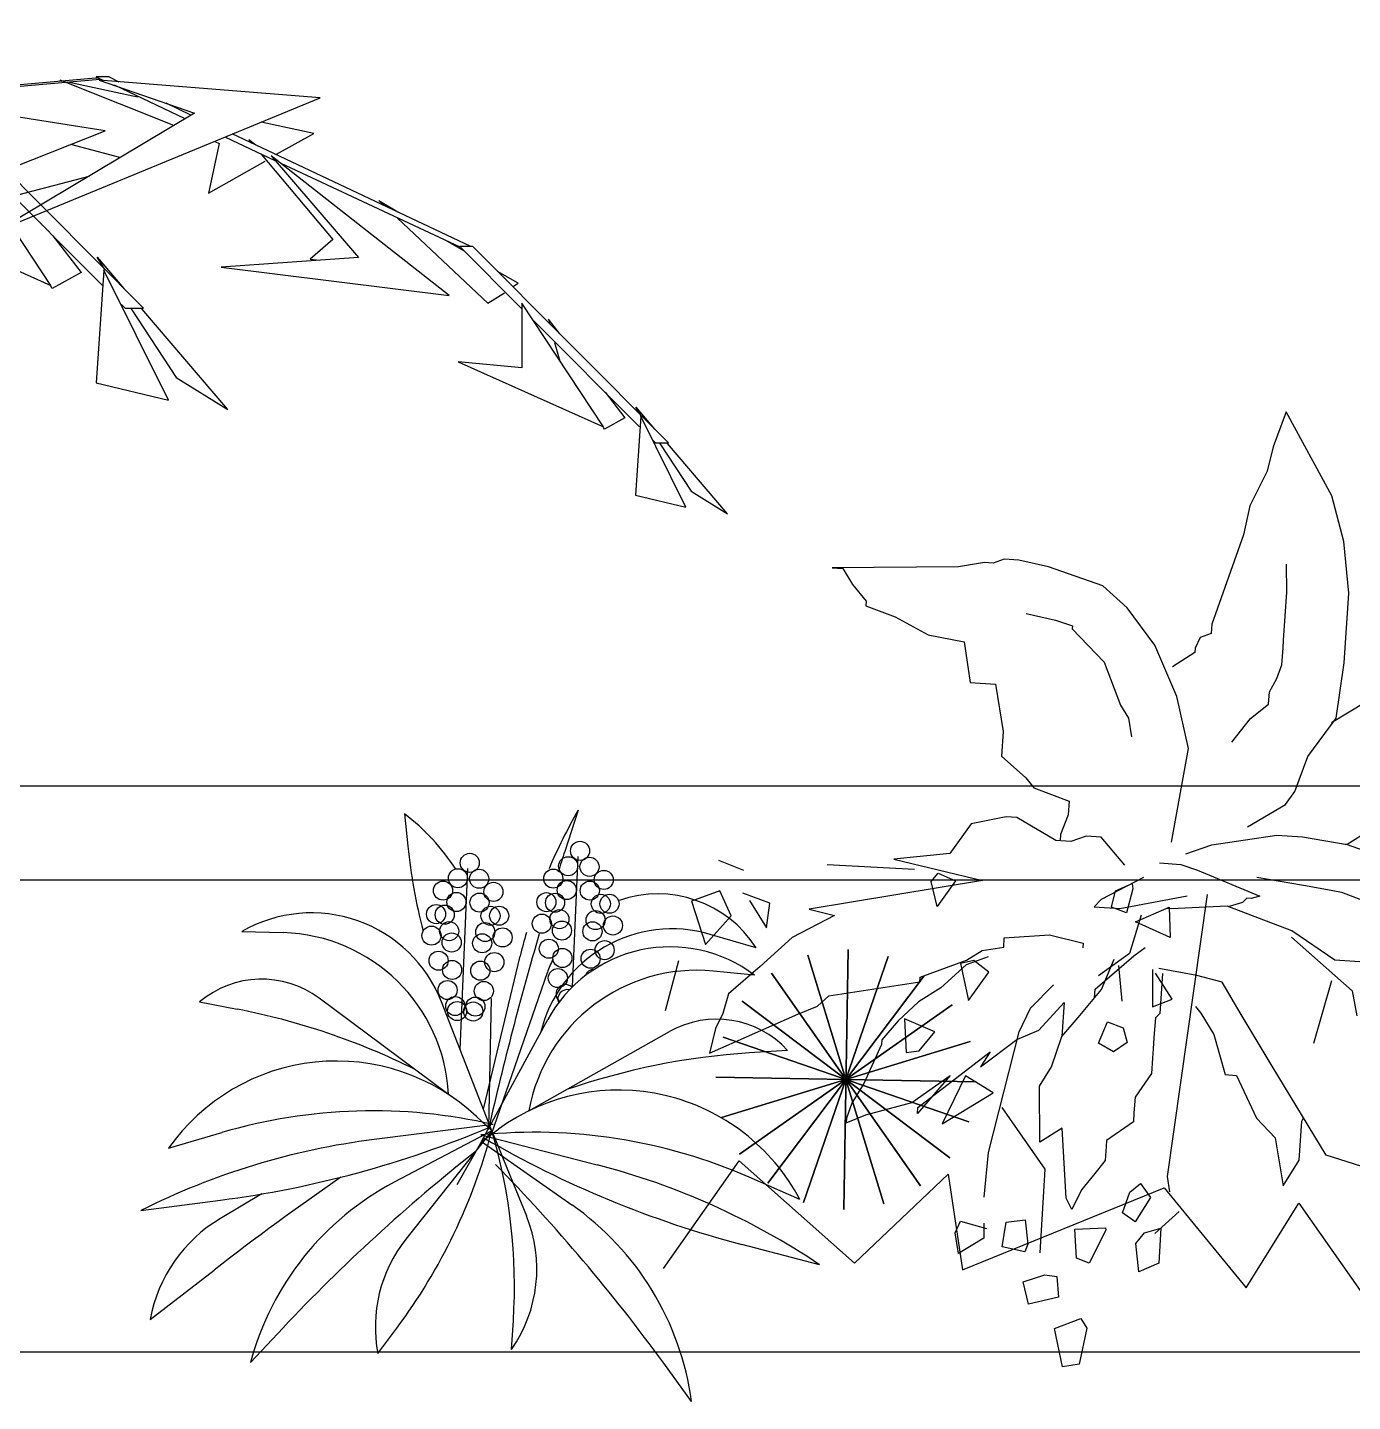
# Model space of a CAD drawing. Header units: millimetres. Extents: x 118878 to 201916, y 10986 to 20993.
# Drawn here: x 196152.6 to 196222.8, y 13810.3 to 13883.2 of the extents above; entities that cross this region are included whole.
import ezdxf

# ---------------------------------------------------------------- set-up
doc = ezdxf.new("R2010")
doc.units = ezdxf.units.MM
doc.header["$LTSCALE"] = 100
for name, color, linetype in [('1', 1, 'Continuous'), ('2', 2, 'Continuous'), ('HA', 1, 'Continuous'), ('TREE', 83, 'Continuous')]:
    doc.layers.add(name, color=color, linetype=linetype)

# ---------------------------------------------------------------- blocks, each defined once
blk = doc.blocks.new('A$C500044CD')
at = {"layer": 'TREE'}
for p, q in [((0.6764, 0.63457), (0.66969, 0.61255)), ((0.70797, 0.58459), (0.6764, 0.63457)), ((0.66969, 0.61255), (0.66699, 0.59722)), ((0.66699, 0.59722), (0.65763, 0.5752)), ((0.71713, 0.55676), (0.70797, 0.58459)), ((0.65763, 0.5752), (0.65492, 0.557)), ((0.65492, 0.557), (0.63881, 0.5005)), ((0.7223, 0.5251), (0.71713, 0.55676)), ((0.68391, 0.52333), (0.68265, 0.54059)), ((0.68379, 0.49361), (0.68391, 0.52333)), ((0.72213, 0.48196), (0.7223, 0.5251)), ((0.63879, 0.49474), (0.63216, 0.49189)), ((0.63881, 0.5005), (0.63879, 0.49474)), ((0.68377, 0.48882), (0.68379, 0.49361)), ((0.62948, 0.48519), (0.62947, 0.48232)), ((0.63216, 0.49189), (0.62948, 0.48519)), ((0.68373, 0.47827), (0.68377, 0.48882)), ((0.62947, 0.48232), (0.6162, 0.47278)), ((0.62947, 0.48232), (0.62947, 0.48232)), ((0.68105, 0.46965), (0.68373, 0.47827)), ((0.71935, 0.44745), (0.72213, 0.48196)), ((0.6162, 0.47278), (0.6162, 0.47278)), ((0.67704, 0.46104), (0.68105, 0.46965)), ((0.71669, 0.44459), (0.75651, 0.47223)), ((0.67701, 0.45337), (0.67704, 0.46104)), ((0.66639, 0.44382), (0.67701, 0.45337)), ((0.65574, 0.42853), (0.66639, 0.44382)), ((0.70337, 0.42259), (0.71935, 0.44745)), ((0.69667, 0.40056), (0.70337, 0.42259)), ((0.69134, 0.39196), (0.69667, 0.40056)), ((0.66877, 0.3767), (0.69134, 0.39196)), ((0.74424, 0.37929), (0.73096, 0.36975)), ((0.64755, 0.36432), (0.68729, 0.3728)), ((0.68729, 0.3728), (0.70318, 0.37273)), ((0.70318, 0.37273), (0.73096, 0.36975)), ((0.73096, 0.36975), (0.72831, 0.36976)), ((0.73096, 0.36975), (0.76534, 0.36003)), ((0.25459, 0.36098), (0.24792, 0.33491)), ((0.63164, 0.35767), (0.64755, 0.36432)), ((0.14742, 0.35188), (0.15073, 0.33189)), ((0.61572, 0.35102), (0.62896, 0.35097)), ((0.62896, 0.35097), (0.63954, 0.34806)), ((0.63954, 0.34806), (0.6792, 0.33448)), ((0.6766, 0.34599), (0.70571, 0.343)), ((0.70571, 0.343), (0.72291, 0.34102)), ((0.72291, 0.34102), (0.72952, 0.34004)), ((0.25802, 0.2516), (0.25643, 0.3323)), ((0.67125, 0.33259), (0.66859, 0.32973)), ((0.6739, 0.33258), (0.67125, 0.33259)), ((0.6792, 0.33448), (0.6739, 0.33258)), ((0.72952, 0.34004), (0.74539, 0.33518)), ((0.65931, 0.32689), (0.62488, 0.32319)), ((0.7003, 0.31426), (0.65931, 0.32689)), ((0.66859, 0.32973), (0.66064, 0.32688)), ((0.19095, 0.20839), (0.18875, 0.32059)), ((0.62488, 0.32319), (0.62224, 0.3232)), ((0.70029, 0.31043), (0.73988, 0.2796)), ((0.72803, 0.29786), (0.7003, 0.31426)), ((0.75583, 0.29775), (0.72803, 0.29786)), ((0.36986, 0.28282), (0.34103, 0.28934)), ((0.40922, 0.1274), (0.45183, 0.28256)), ((0.45183, 0.28256), (0.40922, 0.1274)), ((0.43423, 0.12461), (0.42682, 0.28534)), ((0.42682, 0.28534), (0.43423, 0.12461)), ((0.64326, 0.28285), (0.61944, 0.28582)), ((0.65913, 0.27991), (0.64326, 0.28285)), ((0.7183, 0.24575), (0.72688, 0.28522)), ((0.05158, 0.27282), (0.07705, 0.27368)), ((0.45888, 0.12969), (0.40216, 0.28027)), ((0.40216, 0.28027), (0.45888, 0.12969)), ((0.67229, 0.26068), (0.65913, 0.27991)), ((0.73988, 0.2796), (0.74379, 0.26424)), ((0.20772, 0.17247), (0.22446, 0.2685)), ((0.3699, 0.26589), (0.34443, 0.26675)), ((0.38029, 0.26782), (0.48076, 0.14214)), ((0.48076, 0.14214), (0.38029, 0.26782)), ((0.38628, 0.13778), (0.47476, 0.27217)), ((0.47476, 0.27217), (0.38628, 0.13778)), ((0.64375, 0.26374), (0.64726, 0.2599)), ((0.21375, 0.15743), (0.24187, 0.25936)), ((0.36769, 0.15474), (0.49336, 0.25522)), ((0.49336, 0.25522), (0.36769, 0.15474)), ((0.64726, 0.2599), (0.65601, 0.24711)), ((0.69335, 0.22992), (0.67229, 0.26068)), ((0.36333, 0.24922), (0.49772, 0.16074)), ((0.49772, 0.16074), (0.36333, 0.24922)), ((0.65601, 0.24711), (0.66472, 0.22285)), ((0.21174, 0.16106), (0.20846, 0.24113)), ((0.18563, 0.18015), (0.10184, 0.2346)), ((0.21372, 0.15942), (0.17755, 0.23721)), ((0.20775, 0.15248), (0.24393, 0.23027)), ((0.35524, 0.17662), (0.50581, 0.23334)), ((0.50581, 0.23334), (0.35524, 0.17662)), ((0.73021, 0.17705), (0.69335, 0.22992)), ((0.02812, 0.22763), (0.05158, 0.22461)), ((0.23585, 0.17321), (0.31963, 0.22766)), ((0.35295, 0.22629), (0.5081, 0.18367)), ((0.5081, 0.18367), (0.35295, 0.22629)), ((0.66472, 0.22285), (0.67177, 0.22282)), ((0.67177, 0.22282), (0.68576, 0.19725)), ((0.39335, 0.22069), (0.3699, 0.21767)), ((0.35016, 0.20127), (0.51089, 0.20868)), ((0.51089, 0.20868), (0.35016, 0.20127)), ((0.68576, 0.19725), (0.69804, 0.18573)), ((0.71384, 0.17291), (0.71393, 0.19714)), ((0.71393, 0.19714), (0.71478, 0.19919)), ((0.69804, 0.18573), (0.70497, 0.15636)), ((0.70497, 0.15636), (0.71384, 0.17291)), ((0.78046, 0.16439), (0.73021, 0.17705)), ((0.21439, 0.16334), (0.14137, 0.14943)), ((0.21372, 0.15942), (0.20369, 0.1677)), ((0.21372, 0.15942), (0.15543, 0.12381)), ((0.21372, 0.15942), (0.16483, 0.08905)), ((0.20708, 0.1564), (0.2801, 0.14249)), ((0.20775, 0.15248), (0.21778, 0.16076)), ((0.21372, 0.15942), (0.22714, 0.13164)), ((0.01473, 0.13596), (0.04691, 0.14771)), ((0.20775, 0.15248), (0.19433, 0.1247)), ((0.20775, 0.15248), (0.26604, 0.11687)), ((0.32531, 0.08106), (0.36773, 0.15052)), ((0.36773, 0.15052), (0.44308, 0.09187)), ((0.44308, 0.09187), (0.49751, 0.15052)), ((0.49751, 0.15052), (0.51007, 0.09187)), ((0.51007, 0.09187), (0.63147, 0.15052)), ((0.63147, 0.15052), (0.6859, 0.09187)), ((0.6859, 0.09187), (0.7152, 0.14633)), ((0.7152, 0.14633), (0.76544, 0.08349)), ((0.40674, 0.12903), (0.37456, 0.14077)), ((0.22714, 0.13164), (0.2385, 0.10815)), ((0.0742, 0.11146), (0.04956, 0.09468)), ((0, 0.09644), (0.04889, 0.10598)), ((0.42147, 0.0895), (0.37258, 0.09905)), ((0.01003, 0.02953), (0.04759, 0.06254)), ((0.23449, 0.02517), (0.23449, 0.043)), ((0.07369, 0.00694), (0.09245, 0.02953)), ((0.15208, 0.01734), (0.16282, 0.03386)), ((0.34778, 0), (0.32903, 0.0226))]:
    blk.add_line(p, q, dxfattribs=at)
at = {"layer": 'TREE', "linetype": 'Continuous'}
for p, q in [((0.3592, 0.33012), (0.34346, 0.33535)), ((0.46473, 0.33739), (0.41045, 0.33695)), ((0.47547, 0.3307), (0.4794, 0.33606)), ((0.4794, 0.33606), (0.49054, 0.33196)), ((0.49054, 0.33196), (0.48006, 0.31542)), ((0.58789, 0.32192), (0.58968, 0.33209)), ((0.58968, 0.33209), (0.59981, 0.33729)), ((0.58968, 0.33209), (0.58968, 0.33209)), ((0.60039, 0.33391), (0.59746, 0.31884)), ((0.59981, 0.33729), (0.60039, 0.33391)), ((0.63293, 0.15771), (0.64662, 0.33347)), ((0.47547, 0.3307), (0.47547, 0.3307)), ((0.48006, 0.31542), (0.47547, 0.3307)), ((0.60331, 0.31365), (0.62344, 0.32399)), ((0.62344, 0.32399), (0.62529, 0.30533)), ((0.34519, 0.31653), (0.32821, 0.30917)), ((0.35322, 0.30161), (0.34519, 0.31653)), ((0.37659, 0.31093), (0.35957, 0.3161)), ((0.59746, 0.31884), (0.58789, 0.32192)), ((0.60646, 0.31809), (0.60075, 0.29391)), ((0.32821, 0.30917), (0.32821, 0.30917)), ((0.32821, 0.30917), (0.33842, 0.28293)), ((0.36394, 0.3117), (0.37547, 0.29563)), ((0.37547, 0.29563), (0.37659, 0.31093)), ((0.62529, 0.30533), (0.60331, 0.31365)), ((0.60331, 0.31365), (0.60331, 0.31365)), ((0.33842, 0.28293), (0.35322, 0.30161)), ((0.60075, 0.29391), (0.58244, 0.27898)), ((0.50495, 0.2835), (0.49678, 0.28117)), ((0.49678, 0.28117), (0.49678, 0.28117)), ((0.49678, 0.28117), (0.50319, 0.25857)), ((0.51457, 0.2769), (0.50495, 0.2835)), ((0.59807, 0.26422), (0.59469, 0.28612)), ((0.61556, 0.285), (0.61715, 0.26187)), ((0.62907, 0.26728), (0.61771, 0.28278)), ((0.50319, 0.25857), (0.51457, 0.2769)), ((0.31631, 0.24064), (0.32255, 0.2719)), ((0.54186, 0.25635), (0.55506, 0.27153)), ((0.61715, 0.26187), (0.62907, 0.26728)), ((0.53563, 0.24117), (0.54186, 0.25635)), ((0.58521, 0.23733), (0.58983, 0.25086)), ((0.58983, 0.25086), (0.59983, 0.24765)), ((0.59983, 0.24765), (0.60287, 0.23886)), ((0.46441, 0.24473), (0.46664, 0.22406)), ((0.48358, 0.23794), (0.46441, 0.24473)), ((0.52159, 0.16546), (0.53563, 0.24117)), ((0.60287, 0.23886), (0.59482, 0.23261)), ((0.60287, 0.23886), (0.60287, 0.23886)), ((0.47469, 0.22549), (0.48358, 0.23794)), ((0.59482, 0.23261), (0.58521, 0.23733)), ((0.46664, 0.22406), (0.47469, 0.22549)), ((0.46664, 0.22406), (0.46664, 0.22406)), ((0.5042, 0.21193), (0.49184, 0.1813)), ((0.52204, 0.20249), (0.5042, 0.21193)), ((0.49184, 0.1813), (0.52204, 0.20249)), ((0.5571, 0.15733), (0.52812, 0.19385)), ((0.49184, 0.1813), (0.49184, 0.1813)), ((0.52064, 0.13775), (0.52159, 0.16546)), ((0.55732, 0.10541), (0.5571, 0.15733)), ((0.63514, 0.14827), (0.63293, 0.15771)), ((0.60658, 0.13348), (0.61039, 0.14638)), ((0.61039, 0.14638), (0.61658, 0.15233)), ((0.61039, 0.14638), (0.61039, 0.14638)), ((0.61658, 0.15233), (0.62335, 0.14407)), ((0.62335, 0.14407), (0.61479, 0.12832)), ((0.64167, 0.13657), (0.62737, 0.12195)), ((0.61479, 0.12832), (0.60658, 0.13348)), ((0.50413, 0.11447), (0.50684, 0.12185)), ((0.50684, 0.12185), (0.52331, 0.11837)), ((0.52141, 0.12152), (0.522, 0.11239)), ((0.53364, 0.10769), (0.53515, 0.12313)), ((0.53515, 0.12313), (0.54682, 0.12539)), ((0.54682, 0.12539), (0.54932, 0.11034)), ((0.57793, 0.12155), (0.59677, 0.12352)), ((0.57996, 0.10357), (0.57793, 0.12155)), ((0.59702, 0.12203), (0.58801, 0.10097)), ((0.59677, 0.12352), (0.59702, 0.12203)), ((0.6161, 0.11504), (0.6211, 0.12184)), ((0.6211, 0.12184), (0.63093, 0.1255)), ((0.63093, 0.1255), (0.63093, 0.1255)), ((0.63093, 0.1255), (0.63109, 0.10379)), ((0.507, 0.1019), (0.50413, 0.11447)), ((0.522, 0.11239), (0.507, 0.1019)), ((0.61901, 0.09758), (0.6161, 0.11504)), ((0.54776, 0.10548), (0.53364, 0.10769)), ((0.54932, 0.11034), (0.54776, 0.10548)), ((0.54932, 0.11034), (0.54932, 0.11034)), ((0.57996, 0.10357), (0.57996, 0.10357)), ((0.58801, 0.10097), (0.57996, 0.10357)), ((0.63109, 0.10379), (0.61901, 0.09758)), ((0.54798, 0.08689), (0.5611, 0.09203)), ((0.55224, 0.07325), (0.54798, 0.08689)), ((0.5611, 0.09203), (0.5611, 0.09203)), ((0.5611, 0.09203), (0.56857, 0.09154)), ((0.56857, 0.09154), (0.57044, 0.07883)), ((0.57044, 0.07883), (0.55224, 0.07325)), ((0.56915, 0.0593), (0.58509, 0.06654)), ((0.58509, 0.06654), (0.5892, 0.06074)), ((0.5892, 0.06074), (0.58585, 0.0383)), ((0.5892, 0.06074), (0.5892, 0.06074)), ((0.57568, 0.036), (0.56915, 0.0593)), ((0.58585, 0.0383), (0.57568, 0.036))]:
    blk.add_line(p, q, dxfattribs=at)
at = {"layer": 'TREE'}
for points in [[(0.6224, 0.36442), (0.62924, 0.42288), (0.6201, 0.45455), (0.60433, 0.48529), (0.58589, 0.50741), (0.57005, 0.51994), (0.53567, 0.52966), (0.51715, 0.53261), (0.50789, 0.53264), (0.50126, 0.52979), (0.49596, 0.52981), (0.48006, 0.52604), (0.40194, 0.52059), (0.40856, 0.52057), (0.41514, 0.51095), (0.42437, 0.50133), (0.42436, 0.49845), (0.44287, 0.49263), (0.46401, 0.48296), (0.4865, 0.48), (0.4917, 0.45505), (0.50758, 0.45499), (0.51409, 0.4262), (0.51403, 0.41086), (0.52987, 0.39834), (0.53514, 0.39256), (0.55762, 0.38576), (0.5576, 0.38289), (0.55758, 0.37714), (0.55356, 0.36469), (0.55355, 0.36085)], [(0.52364, 0.49999), (0.54216, 0.49704), (0.55274, 0.49412), (0.55274, 0.4922), (0.57384, 0.47295), (0.58565, 0.44701), (0.59092, 0.43932), (0.59352, 0.42781)], [(0.59453, 0.34823), (0.57871, 0.36459), (0.56945, 0.36463), (0.56017, 0.36083), (0.56017, 0.36083), (0.5509, 0.36086), (0.5258, 0.37343), (0.51918, 0.37345), (0.49798, 0.36778), (0.48599, 0.34865), (0.45155, 0.34304), (0.50711, 0.33323), (0.40112, 0.30872), (0.41699, 0.30578), (0.39178, 0.29054), (0.37317, 0.27144), (0.35457, 0.25329), (0.35187, 0.24084), (0.34787, 0.23127), (0.34516, 0.21594), (0.39821, 0.24354), (0.41015, 0.24924), (0.4168, 0.25593), (0.47244, 0.26817), (0.47245, 0.27105), (0.5003, 0.2834), (0.50959, 0.29008), (0.52284, 0.2929), (0.52286, 0.29866), (0.55067, 0.30238), (0.57184, 0.29847), (0.57183, 0.29559)], [(0.60642, 0.34147), (0.58121, 0.32623), (0.57722, 0.32145), (0.59311, 0.32139), (0.63418, 0.33178), (0.63418, 0.33178)], [(0.58097, 0.26516), (0.58099, 0.27063), (0.58099, 0.27063), (0.60358, 0.29259), (0.61022, 0.29832)], [(0.62208, 0.28293), (0.62198, 0.258), (0.61932, 0.25514), (0.61929, 0.24555), (0.61927, 0.24268), (0.61925, 0.23596), (0.61923, 0.23021), (0.61919, 0.22063), (0.60986, 0.20532), (0.60983, 0.19573), (0.6098, 0.18998), (0.59387, 0.17758), (0.59386, 0.17375), (0.59382, 0.16512), (0.58717, 0.15556), (0.58051, 0.146), (0.57517, 0.13355), (0.57122, 0.14028), (0.57122, 0.14028), (0.56609, 0.18344), (0.55282, 0.17391), (0.55031, 0.20843), (0.55697, 0.22087), (0.56234, 0.24002), (0.56234, 0.24002), (0.57166, 0.25245), (0.58497, 0.27061), (0.58497, 0.27061), (0.59166, 0.28976)], [(0.51355, 0.28623), (0.50029, 0.28053), (0.48567, 0.26525), (0.47239, 0.25571), (0.46043, 0.24329), (0.45111, 0.23087), (0.4511, 0.22799), (0.44174, 0.2031), (0.43507, 0.19066), (0.43239, 0.18109), (0.43238, 0.17821), (0.44431, 0.18392), (0.47215, 0.19339), (0.49472, 0.21152), (0.47609, 0.18667), (0.47611, 0.1905), (0.51861, 0.22773), (0.51328, 0.21816), (0.53453, 0.23629), (0.54779, 0.24295), (0.54779, 0.24295), (0.56243, 0.26111), (0.56234, 0.24002)]]:
    blk.add_lwpolyline(points, dxfattribs=at)
for centre in [(0.25731, 0.33581), (0.2506, 0.32585), (0.26377, 0.32635), (0.18963, 0.3241), (0.24187, 0.31761), (0.27309, 0.3188), (0.18292, 0.31414), (0.19609, 0.31464), (0.2506, 0.31109), (0.26489, 0.31163), (0.17419, 0.3059), (0.20541, 0.30709), (0.23852, 0.30281), (0.24389, 0.30281), (0.27221, 0.30388), (0.27756, 0.30429), (0.18292, 0.29938), (0.1972, 0.29992), (0.20452, 0.29217), (0.20988, 0.29258), (0.24724, 0.29281), (0.26962, 0.29366), (0.17083, 0.2911), (0.1762, 0.2911), (0.23654, 0.28934), (0.24926, 0.28588), (0.26813, 0.28659), (0.28055, 0.29101), (0.16886, 0.27763), (0.17956, 0.2811), (0.20045, 0.27488), (0.20193, 0.28195), (0.21287, 0.2793), (0.27639, 0.27544), (0.18157, 0.27417), (0.24187, 0.27413), (0.2506, 0.26895), (0.26808, 0.26961), (0.17419, 0.26242), (0.20039, 0.2579), (0.2087, 0.26373), (0.18292, 0.25724), (0.24859, 0.25634), (0.1809, 0.24463), (0.20336, 0.24548), (0.18627, 0.23505), (0.19762, 0.23241), (0.19873, 0.23552), (0.18762, 0.23203)]:
    blk.add_circle(centre, 0.00591, dxfattribs=at)
for centre, radius, start, end in [((0.56222, 0.2096), 0.34286, 153.79927, 160.59746), ((0.07028, 0.23718), 0.13823, 36.6033, 56.07812), ((0.49231, 0.38861), 0.34625, 189.42765, 198.24093), ((2.13754, -0.14898), 1.95059, 165.63636, 166.03113), ((0.31154, 0.24014), 0.07227, 36.19706, 112.82655), ((0.32255, 0.20768), 0.08373, 77.2438, 170.21543), ((0.09923, 0.20079), 0.08637, 24.93865, 123.48891), ((2.13754, -0.14898), 1.95059, 167.2076, 170.8544), ((0.56222, 0.2096), 0.34286, 167.60084, 170.10884), ((0.0806, 0.16802), 0.10572, 6.58479, 91.9287), ((0.32224, 0.19386), 0.08637, 56.51109, 155.06135), ((0.34087, 0.16109), 0.10572, 88.0713, 173.41521), ((0.31154, 0.24014), 0.07227, 157.43899, 164.5742), ((0.27104, 0.25719), 0.00591, 94.27674, 163.62772), ((0.25396, 0.24676), 0.00591, 50.18438, 234.2853), ((0.2553, 0.24374), 0.00591, 80.79637, 205.82262), ((0.06938, 0.18465), 0.05958, 56.97765, 133.82916), ((0.3521, 0.17771), 0.05958, 46.17084, 123.02235), ((-0.00357, -0.20366), 0.4318, 67.2265, 82.66207), ((0.42505, -0.2106), 0.4318, 97.33793, 112.7735), ((0.12297, 0.06989), 0.12681, 50.46786, 148.59978), ((0.2985, 0.06296), 0.12681, 31.40022, 129.53214), ((0.16039, -0.16316), 0.33094, 80.6079, 110.05238), ((-0.07389, 0.73477), 0.64067, 281.04915, 296.54065), ((-0.1359, 0.22806), 0.3563, 326.97159, 348.89261), ((0.26109, -0.1701), 0.33094, 69.94762, 99.3921), ((0.49537, 0.72784), 0.64067, 243.45935, 258.95085), ((-0.10218, 0.043), 0.33667, 360, 20.23156), ((0.22469, -0.28792), 0.44521, 100.78564, 120.30988), ((0.94054, -0.67441), 1.10218, 131.91952, 140.30621), ((-0.51907, -0.68135), 1.10218, 39.69379, 48.08048), ((0.19678, -0.29485), 0.44521, 59.69012, 79.21436), ((1.30843, -1.37212), 1.90997, 128.39187, 131.31056), ((0.24828, -0.02816), 0.17809, 121.42512, 168.63503), ((0.17319, -0.03509), 0.17809, 11.36497, 58.57488), ((0.16025, 0.07034), 0.0869, 328.68359, 25.79083), ((0.10127, 0.01874), 0.09187, 124.24971, 173.25536), ((0.23639, 0.03933), 0.08714, 145.21022, 194.62088)]:
    blk.add_arc(centre, radius, start, end, dxfattribs=at)
blk = doc.blocks.new('A$C30197449')
at = {"layer": 'TREE'}
for p, q in [((42.54, 22.83), (54.71, 23.9)), ((54.63, 23.92), (42.56, 22.85)), ((54.02, 23.86), (53.97, 23.88)), ((53.97, 23.88), (54, 23.86)), ((54.06, 23.84), (54.02, 23.86)), ((56.1, 23.03), (54.06, 23.84)), ((54.11, 23.85), (55.42, 23.57)), ((54.68, 23.92), (54.63, 23.92)), ((54.64, 23.94), (54.77, 23.88)), ((54.89, 23.94), (54.64, 23.94)), ((54.71, 23.9), (54.68, 23.92)), ((58.85, 23.55), (54.7, 23.88)), ((54.7, 23.88), (56.49, 23.26)), ((54.89, 23.94), (55.07, 23.85)), ((54.98, 23.79), (56.31, 23.16)), ((54.81, 22.93), (50.81, 23.56)), ((52.78, 21.05), (58.85, 23.55)), ((56.42, 23.22), (55.96, 23.45)), ((56.49, 23.26), (52.78, 21.05)), ((58.73, 22.88), (57.74, 23.09)), ((50.65, 21.28), (54.81, 22.93)), ((57.07, 22.81), (58, 22.37)), ((61.68, 20.76), (57.2, 22.87)), ((57.64, 22.66), (57.51, 22.76)), ((57.51, 22.76), (57.56, 22.7)), ((58.03, 22.49), (58.73, 22.88)), ((55.09, 22.43), (54.17, 22.67)), ((56.95, 22.69), (56.75, 21.76)), ((56.87, 22.73), (56.95, 22.69)), ((57.74, 22.49), (59.09, 20.89)), ((57.93, 22.46), (59.57, 20.55)), ((61.27, 19.84), (57.93, 22.46)), ((56.75, 21.76), (57.82, 22.36)), ((58.11, 22.32), (61.47, 20.75)), ((49.14, 20.66), (54.51, 22.08)), ((59.95, 21.62), (60.04, 21.54)), ((59.95, 21.62), (60.31, 21.41)), ((60.3, 21.29), (62, 19.69)), ((59.09, 20.89), (58.66, 20.52)), ((61.56, 20.67), (61.24, 20.85)), ((61.47, 20.75), (61.47, 20.76)), ((61.47, 20.76), (62.63, 19.59)), ((61.72, 20.76), (61.47, 20.76)), ((65.39, 17.07), (61.72, 20.76)), ((59.57, 20.55), (56.99, 20.37)), ((58.66, 20.52), (58.84, 20.5)), ((56.99, 20.37), (61.27, 19.84)), ((62.57, 20.07), (62.18, 20.29)), ((62.48, 20.01), (62.57, 20.07)), ((62, 19.69), (62.31, 19.89)), ((64.17, 17.37), (62.64, 19.69)), ((62.64, 19.69), (62.64, 18.48)), ((62.86, 19.36), (64.85, 17.37)), ((63.35, 19.12), (63.14, 19.39)), ((63.14, 19.39), (63.16, 19.32)), ((63.36, 18.6), (63.26, 18.95)), ((61.44, 18.59), (64.17, 17.37)), ((62.64, 18.48), (61.44, 18.59)), ((64.2, 18.02), (64.57, 17.54)), ((64.88, 17.58), (64.78, 17.74)), ((64.78, 17.74), (65.13, 17.33)), ((64.57, 17.54), (64.19, 17.33)), ((64.87, 17.57), (64.77, 16.09)), ((64.87, 17.57), (64.88, 17.58)), ((65.72, 15.86), (64.87, 17.57)), ((64.19, 17.33), (64.17, 17.36)), ((65.1, 17.12), (65.15, 17.07)), ((65.15, 17.07), (65.39, 17.07)), ((65.23, 17.06), (65.82, 16.16)), ((66.5, 15.74), (65.37, 17.06)), ((64.77, 16.09), (65.72, 15.86)), ((65.82, 16.16), (66.5, 15.74))]:
    blk.add_line(p, q, dxfattribs=at)

msp = doc.modelspace()

# ---------------------------------------------------------------- linework, layer by layer
at = {"layer": '1'}
for p, q in [((195979.98, 13842.966), (196735.98, 13842.966)), ((196730.98, 13837.966), (195979.98, 13837.966))]:
    msp.add_line(p, q, dxfattribs=at)
at = {"layer": '2'}
msp.add_line((196055.98, 13812.966), (196705.98, 13812.966), dxfattribs=at)

# ---------------------------------------------------------------- block references
at = {"layer": 'HA', "color": 1, "ltscale": 0.1}
for p, xscale, yscale, zscale in [((195895.084, 13799.453), 4.031999967992306, 4.031999967992306, 4.031999967992306), ((196002.004, 13812.966), 2.822399977594614, 2.822399977594614, 2.822399977594614)]:
    msp.add_blockref('A$C30197449', p, dxfattribs=dict(at, xscale=xscale, yscale=yscale, zscale=zscale))
at = {"layer": 'HA', "color": 1, "ltscale": 0.1, "xscale": 85.61280000539743, "yscale": 85.61280000539743, "zscale": 85.61280000539743, "rotation": 356.3768169863728}
msp.add_blockref('A$C500044CD', (196158.075, 13812.221), dxfattribs=at)

doc.saveas('drawing.dxf')
